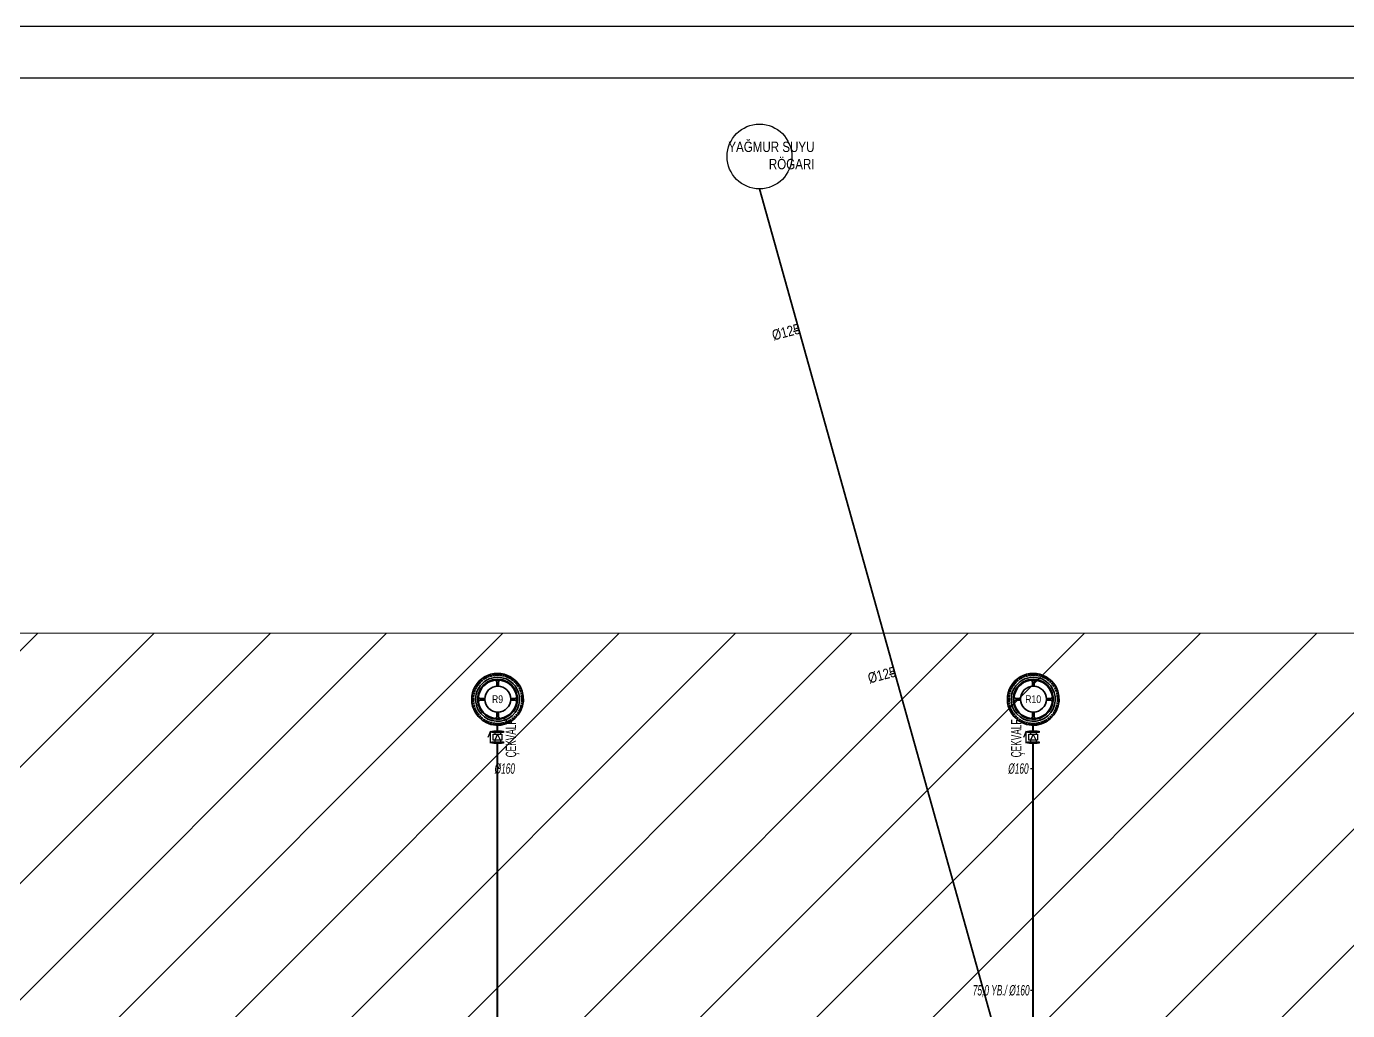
# Model space of a CAD drawing. Header units: centimetres. Extents: x 372964 to 529194, y 28783 to 59011.
# Drawn here: x 492013 to 494564, y 57112 to 59011 of the extents above; entities that cross this region are included whole.
import ezdxf
from ezdxf.enums import TextEntityAlignment as Align

# ---------------------------------------------------------------- set-up
doc = ezdxf.new("R2010")
doc.units = ezdxf.units.CM
doc.linetypes.add('AAFE_PHII-XXX-A-101 PN$0$FENCELINE1', pattern=[36.83, 6.35, -2.54, -2.54, 25.4])
doc.layers.get('0').update_dxf_attribs({"lineweight": 9})
doc.layers.add('.CN.BACA', color=7, linetype='Continuous')
doc.layers.add('BACA', color=7, linetype='Continuous')
for name, color, linetype, lineweight in [('0-KRCN-SHT-KOLADI-YAZIYAĞMURSUYU', 4, 'Continuous', 35), ('0-KRCN-SHT-PİSSU-BORU', 220, 'PISSU_LINE50', 40), ('0-KRCN-SHT-ROGAR', 151, 'Continuous', 35), ('0-KRCN-SHT-YAZI-ÇAP-PİSSU', 41, 'Continuous', 30), ('0-KRCN-SHT-ÇEKVALF', 4, 'Continuous', 25), ('0-KRCN-Z-ANTET', 71, 'Continuous', 30), ('0-MEK-SHT-aa YAĞMURSUYUBORUSU-100', 3, 'PISSU_LINE50', 35), ('0-MEK-SHT-KOLADI-YAZIYAĞMURSUYU', 4, 'Continuous', 35)]:
    doc.layers.add(name, color=color, linetype=linetype, lineweight=lineweight)
doc.styles.add('ARIAL', font='arial.ttf', dxfattribs={"width": 0.8})
doc.styles.add('MUF', font='isocpeur.ttf')
doc.styles.add('style2', font='ARIALN.TTF', dxfattribs={"height": 0.1})
doc.styles.add('TROMANT', font='arial.ttf', dxfattribs={"width": 0.8})
doc.styles.add('ÇAP-2', font='ARIALNBI.TTF')
doc.linetypes.add('PISSU_LINE50', pattern='A,50,-10,["C",MUF,S=10,R=0,X=1,Y=-5],0', length=60)

# ---------------------------------------------------------------- blocks, each defined once
blk = doc.blocks.new('G$CD316F46C')
at = {"layer": '0-KRCN-SHT-ROGAR'}
for p, q in [((-39.1, 24.2), (-41.6, 25.7)), ((-38.2, 25.5), (-40.7, 27.1)), ((-36.4, 28.1), (-38.8, 29.9)), ((-35.4, 29.3), (-37.7, 31.2)), ((-33.3, 31.7), (-35.5, 33.8)), ((-32.2, 32.8), (-34.3, 35)), ((-29.8, 35), (-31.8, 37.3)), ((-28.6, 36), (-30.5, 38.3)), ((-26.1, 37.9), (-27.8, 40.4)), ((-24.8, 38.7), (-26.4, 41.3)), ((-22, 40.4), (-23.4, 43)), ((-20.6, 41.1), (-22, 43.8)), ((-17.7, 42.4), (-18.9, 45.2)), ((-16.3, 43), (-17.3, 45.8)), ((-13.2, 44), (-14.1, 46.9)), ((-11.7, 44.4), (-12.5, 47.4)), ((-8.6, 45.1), (-9.1, 48.1)), ((-7.1, 45.4), (-7.5, 48.4)), ((-3.9, 45.8), (-4.1, 48.8)), ((-2.3, 45.9), (-2.5, 48.9)), ((0.9, 45.9), (1, 48.9)), ((2.4, 45.8), (2.6, 48.8)), ((5.6, 45.5), (6, 48.5)), ((7.2, 45.3), (7.6, 48.3)), ((10.3, 44.7), (11, 47.6)), ((11.8, 44.3), (12.6, 47.2)), ((14.9, 43.3), (15.9, 46.2)), ((16.3, 42.8), (17.4, 45.6)), ((19.3, 41.5), (20.6, 44.2)), ((20.7, 40.8), (22, 43.5)), ((23.5, 39.2), (25, 41.8)), ((24.8, 38.4), (26.4, 40.9)), ((27.4, 36.6), (29.2, 38.9)), ((28.6, 35.6), (30.5, 37.9)), ((31, 33.5), (33.1, 35.7)), ((32.1, 32.4), (34.3, 34.5)), ((34.3, 30), (36.6, 32)), ((35.3, 28.8), (37.6, 30.7)), ((37.2, 26.2), (39.7, 28)), ((38.1, 25), (40.6, 26.6)), ((-45.7, 2.7), (-48.7, 2.8)), ((-45.6, 4.2), (-48.6, 4.5)), ((-45.2, 7.4), (-48.2, 7.9)), ((-44.9, 8.9), (-47.9, 9.5)), ((-44.2, 12.1), (-47.1, 12.8)), ((-43.8, 13.5), (-46.7, 14.4)), ((-42.8, 16.6), (-45.6, 17.7)), ((-42.2, 18), (-45, 19.2)), ((-40.8, 20.9), (-43.5, 22.3)), ((-40.1, 22.3), (-42.8, 23.8)), ((39.7, 22.2), (42.3, 23.6)), ((40.4, 20.8), (43.1, 22.2)), ((41.7, 17.9), (44.5, 19.1)), ((42.3, 16.5), (45.1, 17.5)), ((43.3, 13.4), (46.2, 14.3)), ((43.8, 11.9), (46.7, 12.7)), ((44.5, 8.8), (47.4, 9.3)), ((44.7, 7.3), (47.7, 7.7)), ((45.1, 4.1), (48.1, 4.3)), ((45.2, 2.5), (48.2, 2.7)), ((-45.7, -0.6), (-48.7, -0.6)), ((-45.7, -2.1), (-48.7, -2.3)), ((-45.4, -5.3), (-48.4, -5.7)), ((-45.1, -6.8), (-48.1, -7.3)), ((-44.5, -10), (-47.5, -10.7)), ((-44.1, -11.5), (-47, -12.3)), ((-43.2, -14.6), (-46, -15.5)), ((-42.7, -16), (-45.5, -17.1)), ((-41.4, -19), (-44.1, -20.2)), ((-40.7, -20.3), (-43.4, -21.7)), ((-39.1, -23.2), (-41.7, -24.7)), ((-38.3, -24.5), (-40.8, -26.1)), ((37.1, -25.5), (39.6, -27.2)), ((38, -24.2), (40.5, -25.8)), ((40.1, -20.5), (42.8, -21.9)), ((40.8, -19.1), (43.5, -20.4)), ((42.1, -16.1), (44.9, -17.2)), ((42.6, -14.7), (45.5, -15.7)), ((43.6, -11.6), (46.5, -12.4)), ((44, -10.1), (46.9, -10.8)), ((44.6, -7), (47.6, -7.5)), ((44.8, -5.4), (47.8, -5.8)), ((45.2, -0.7), (48.2, -0.8)), ((45.2, -2.2), (48.2, -2.4)), ((-36.5, -27.1), (-38.9, -28.9)), ((-35.5, -28.3), (-37.8, -30.2)), ((-33.4, -30.7), (-35.6, -32.8)), ((-32.3, -31.8), (-34.4, -34)), ((-29.9, -34), (-31.9, -36.3)), ((-28.8, -35), (-30.6, -37.4)), ((-26.2, -36.9), (-27.9, -39.4)), ((-24.9, -37.8), (-26.5, -40.3)), ((-22.1, -39.4), (-23.6, -42.1)), ((-20.8, -40.2), (-22.1, -42.8)), ((-17.8, -41.5), (-19, -44.3)), ((-16.4, -42.1), (-17.5, -44.9)), ((-13.4, -43.1), (-14.2, -46)), ((-11.9, -43.5), (-12.6, -46.4)), ((-8.7, -44.2), (-9.3, -47.2)), ((-7.2, -44.5), (-7.7, -47.5)), ((-4, -44.9), (-4.3, -47.9)), ((-2.5, -45), (-2.6, -48)), ((0.7, -45), (0.8, -48)), ((2.3, -45), (2.5, -48)), ((5.5, -44.7), (5.9, -47.7)), ((7, -44.5), (7.5, -47.4)), ((10.2, -43.8), (10.9, -46.8)), ((11.7, -43.5), (12.5, -46.4)), ((14.7, -42.5), (15.7, -45.3)), ((16.2, -42), (17.3, -44.8)), ((19.1, -40.7), (20.4, -43.4)), ((20.5, -40), (21.9, -42.7)), ((23.3, -38.4), (24.9, -41)), ((24.7, -37.6), (26.3, -40.1)), ((27.3, -35.8), (29.1, -38.2)), ((28.5, -34.8), (30.4, -37.1)), ((30.9, -32.7), (33, -34.9)), ((32, -31.6), (34.2, -33.7)), ((34.2, -29.3), (36.5, -31.2)), ((35.2, -28.1), (37.5, -30))]:
    blk.add_line(p, q, dxfattribs=at)
at = {"layer": '0-KRCN-SHT-ROGAR', "color": 120}
for p, q in [((-1.7, 24.9), (-1.7, 33.1)), ((1.4, 25), (1.4, 33.1)), ((-24.9, 2), (-32.9, 2)), ((24.9, 1.9), (32.4, 1.9)), ((-25, -1.1), (-32.9, -1.1)), ((-1.8, -24.9), (-1.8, -32.2)), ((1.3, -25), (1.3, -32.2)), ((25, -1.2), (32.4, -1.2))]:
    blk.add_line(p, q, dxfattribs=at)
blk.add_circle((0, 0), 25, dxfattribs=at)
at = {"layer": '0-KRCN-SHT-ROGAR'}
for radius, start, end in [(50, 329.911, 149.911), (48.5, 146.6265, 148.5734), (48.5, 140.6265, 142.5734), (42.5, 329.911, 149.911), (48.5, 134.6265, 136.5734), (48.5, 128.6265, 130.5734), (48.5, 122.6265, 124.5734), (48.5, 116.6265, 118.5734), (48.5, 110.6265, 112.5734), (48.5, 104.6265, 106.5734), (48.5, 98.6265, 100.5734), (48.5, 92.6265, 94.5734), (48.5, 86.6265, 88.5734), (48.5, 80.6265, 82.5734), (48.5, 74.6265, 76.5734), (48.5, 68.6265, 70.5734), (48.5, 62.6265, 64.5734), (48.5, 56.6265, 58.5734), (48.5, 50.6265, 52.5734), (48.5, 44.6265, 46.5734), (48.5, 38.6265, 40.5734), (48.5, 32.6265, 34.5734), (50, 149.911, 329.911), (48.5, 175.2486, 177.1955), (48.5, 169.2486, 171.1955), (48.5, 163.2486, 165.1955), (48.5, 157.2486, 159.1955), (48.5, 151.2486, 153.1955), (42.5, 149.911, 329.911), (38.7, 149.911, 329.911), (37.2, 149.911, 329.911), (48.5, 26.6265, 28.5734), (48.5, 20.6265, 22.5734), (48.5, 14.6265, 16.5734), (48.5, 8.6265, 10.5734), (48.5, 2.6265, 4.5734), (48.5, 181.2486, 183.1955), (48.5, 187.2486, 189.1955), (48.5, 193.2486, 195.1955), (48.5, 199.2486, 201.1955), (48.5, 205.2486, 207.1955), (48.5, 211.2486, 213.1955), (48.5, 332.6265, 334.5734), (48.5, 338.6265, 340.5734), (48.5, 344.6265, 346.5734), (48.5, 350.6265, 352.5734), (48.5, 356.6265, 358.5734), (48.5, 217.2486, 219.1955), (48.5, 223.2486, 225.1955), (48.5, 229.2486, 231.1955), (48.5, 235.2486, 237.1955), (48.5, 241.2486, 243.1955), (48.5, 247.2486, 249.1955), (48.5, 253.2486, 255.1955), (48.5, 259.2486, 261.1955), (48.5, 265.2486, 267.1955), (48.5, 271.2486, 273.1955), (48.5, 277.2486, 279.1955), (48.5, 283.2486, 285.1955), (48.5, 289.2486, 291.1955), (48.5, 295.2486, 297.1955), (48.5, 301.2486, 303.1955), (48.5, 307.2486, 309.1955), (48.5, 313.2486, 315.1955), (48.5, 319.2486, 321.1955), (48.5, 325.2486, 327.1955)]:
    blk.add_arc((-0.3, 0.4), radius, start, end, dxfattribs=at)
at = {"layer": '0-KRCN-SHT-ROGAR', "color": 120}
for centre, radius, start, end in [((-0.3, 0.4), 38.7, 329.911, 149.911), ((-0.3, 0.4), 37.2, 329.911, 149.911), ((-6.2, 33.1), 4.52, 359.911, 71.7708), ((5.9, 33), 4.52, 108.3327, 179.911), ((-32.9, 6.5), 4.52, 198.0512, 269.911), ((32.4, 6.4), 4.52, 269.911, 341.7708), ((-32.9, -5.6), 4.52, 89.911, 161.4893), ((32.4, -5.7), 4.52, 18.3327, 89.911), ((-6.3, -32.2), 4.52, 288.0512, 359.911), ((5.8, -32.2), 4.52, 179.911, 251.4893)]:
    blk.add_arc(centre, radius, start, end, dxfattribs=at)
blk = doc.blocks.new('G$CADAFA931')
blk.add_wipeout([(-2, 4.8), (-1.7, 4.8), (-1.7, 7.5), (0, 7.5), (0, 3.7), (2.2, 3.7), (2.2, 5.6), (9.8, 5.6), (9.8, 3.7), (12, 3.7), (12, 7.5), (13.7, 7.5), (13.7, 4.8), (14, 4.8), (14, -4.8), (13.7, -4.8), (13.7, -7.5), (12, -7.5), (12, -3.7), (9.8, -3.7), (9.8, -5.6), (2.2, -5.6), (2.2, -3.7), (0, -3.7), (0, -7.5), (-1.7, -7.5), (-1.7, -4.8), (-2, -4.8)]).dxf.layer = '0-KRCN-SHT-ÇEKVALF'
at = {"layer": '0-KRCN-SHT-ÇEKVALF'}
for p, q in [((2.2, 3.7), (0, 3.7)), ((2.2, 3.7), (9.8, 0)), ((9.8, 0), (2.2, -3.7)), ((12, 3.7), (9.8, 3.7)), ((-1.7, -9.2), (13.7, -9.2)), ((2.2, -3.7), (0, -3.7)), ((13.7, -9.2), (5.5, -12.8)), ((9.8, 0), (9.8, 0)), ((12, -3.7), (9.8, -3.7))]:
    blk.add_line(p, q, dxfattribs=at)
for points in [[(-1.7, 4.8), (-2, 4.8), (-2, -4.8), (-1.7, -4.8)], [(5.2, -5.6), (9.8, -5.6), (9.8, 5.6), (2.2, 5.6), (2.2, -5.6), (5.2, -5.6)], [(13.7, 4.8), (14, 4.8), (14, -4.8), (13.7, -4.8)]]:
    blk.add_lwpolyline(points, dxfattribs=at)
for points in [[(-1.7, 7.5), (-1.7, -7.5), (0, -7.5), (0, 7.5)], [(12, 7.5), (12, -7.5), (13.7, -7.5), (13.7, 7.5)]]:
    blk.add_lwpolyline(points, close=True, dxfattribs=at)
blk = doc.blocks.new('.CN.BACA')
at = {"layer": 'BACA', "lineweight": 30}
blk.add_circle((0, 0), 1.25, dxfattribs=at)

msp = doc.modelspace()

# ---------------------------------------------------------------- hatches: boundary and pattern name
h = msp.add_hatch()
h.set_pattern_fill('ANSI31', color=8, scale=50, style=0)
h.paths.add_polyline_path([(475400, 51640), (498580, 51640), (498580, 57840), (475400, 57840)])

# ---------------------------------------------------------------- linework, layer by layer
at = {"color": 8}
msp.add_lwpolyline([(498580, 51640), (475400, 51640), (475400, 57840), (498580, 57840)], close=True, dxfattribs=at)
at = {"layer": '0-KRCN-SHT-PİSSU-BORU'}
for p, q in [((492923.21, 52086.653), (492923.21, 57662.403)), ((493957.394, 56818.673), (493957.394, 57662.403))]:
    msp.add_line(p, q, dxfattribs=at)
at = {"layer": '0-KRCN-SHT-YAZI-ÇAP-PİSSU', "linetype": 'Continuous'}
for p, q in [((492928.556, 57578.587), (492923.21, 57578.587)), ((493952.047, 57578.587), (493957.394, 57578.587)), ((493952.199, 57150.874), (493957.383, 57150.874))]:
    msp.add_line(p, q, dxfattribs=at)
at = {"layer": '0-KRCN-Z-ANTET'}
for points in [[(405464.066, 50011.261), (529193.918, 50011.261), (529193.918, 59011.261), (405464.066, 59011.261)], [(470564.066, 50111.261), (502064.066, 50111.261), (502064.066, 58911.261), (470564.066, 58911.261)]]:
    msp.add_lwpolyline(points, close=True, dxfattribs=at)
at = {"layer": '0-MEK-SHT-aa YAĞMURSUYUBORUSU-100'}
msp.add_line((493916.988, 56951.301), (493428.753, 58697.702), dxfattribs=at)
at = {"layer": '0-MEK-SHT-KOLADI-YAZIYAĞMURSUYU', "linetype": 'Continuous'}
for p, q in [((493504.974, 58425.062), (493494.492, 58422.322)), ((493690.037, 57763.096), (493679.556, 57760.357))]:
    msp.add_line(p, q, dxfattribs=at)

# ---------------------------------------------------------------- block references
at = {"layer": '.CN.BACA', "linetype": 'AAFE_PHII-XXX-A-101 PN$0$FENCELINE1', "xscale": 50, "yscale": 50, "zscale": 50}
for rotation in [1.323429461298348, 1.181829985093817]:
    msp.add_blockref('.CN.BACA', (493428.753, 58760.202), dxfattribs=dict(at, rotation=rotation))
at = {"layer": '0-KRCN-SHT-ROGAR', "xscale": -1, "rotation": 180}
for p in [(492923.461, 57712.841), (493957.634, 57712.841)]:
    msp.add_blockref('G$CD316F46C', p, dxfattribs=at)

# ---------------------------------------------------------------- texts
at = {"layer": '0-KRCN-SHT-KOLADI-YAZIYAĞMURSUYU', "linetype": 'Continuous', "ltscale": 0.01, "insert": (493534.98, 58788.868), "char_height": 20, "width": 208.0143, "attachment_point": 3, "style": 'ARIAL'}
msp.add_mtext('YAĞMUR SUYU RÖGARI', dxfattribs=at)
at = {"layer": '0-KRCN-SHT-ROGAR', "style": 'TROMANT', "width": 0.8}
for s, p in [('R9', (492923.028, 57712.693)), ('R10', (493957.201, 57712.693))]:
    msp.add_text(s, height=15, dxfattribs=at).set_placement(p, align=Align.MIDDLE)
at = {"layer": '0-KRCN-SHT-YAZI-ÇAP-PİSSU', "linetype": 'Continuous', "style": 'ÇAP-2', "width": 0.7}
for s, p in [('%%C160', (492956.693, 57578.795)), ('%%C160', (493948.349, 57578.795)), ('75,0 YB./ %%C160', (493950.252, 57150.841))]:
    msp.add_text(s, height=20, dxfattribs=at).set_placement(p, align=Align.MIDDLE_RIGHT)
at = {"layer": '0-KRCN-SHT-ÇEKVALF', "style": 'style2', "width": 0.7}
for p in [(492958.967, 57600.433), (493934.407, 57600.433)]:
    msp.add_text('ÇEKVALF', height=20, rotation=90, dxfattribs=at).set_placement(p)
at = {"layer": '0-MEK-SHT-KOLADI-YAZIYAĞMURSUYU', "linetype": 'Continuous', "style": 'ARIAL', "width": 0.8}
for p in [(493456.009, 58404.935), (493641.073, 57742.97)]:
    msp.add_text('Ø125', height=20, rotation=14.64744, dxfattribs=at).set_placement(p)

# ---------------------------------------------------------------- next in the draw order: block references
at = {"layer": '0-KRCN-SHT-ÇEKVALF', "xscale": -1.5, "yscale": 1.5, "zscale": 1.5, "rotation": 270}
for p in [(492923.22, 57630.215), (493957.404, 57630.215)]:
    msp.add_blockref('G$CADAFA931', p, dxfattribs=at)

doc.saveas('drawing.dxf')
